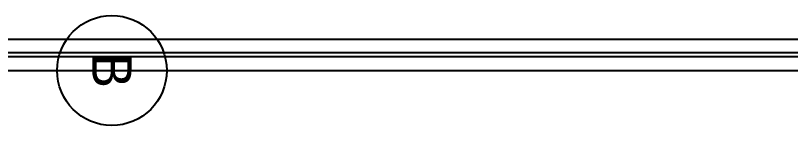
# Model space of a CAD drawing. Header units: millimetres. Extents: x -10134 to 185601, y -10232 to 93662.
# Drawn here: x 22983 to 27930, y 77661 to 78361 of the extents above; entities that cross this region are included whole.
import ezdxf
from ezdxf.enums import TextEntityAlignment as Align

# ---------------------------------------------------------------- set-up
doc = ezdxf.new("R2010")
doc.units = ezdxf.units.MM
doc.header["$LTSCALE"] = 100
for name, color, linetype in [('A--L21', 8, 'Continuous'), ('AL$7A---_STRAMIEN', 1, 'Continuous'), ('AL22----', 8, 'Continuous')]:
    doc.layers.add(name, color=color, linetype=linetype)
doc.styles.add('Tsfont40', font='TSfont40.shx')

msp = doc.modelspace()

# ---------------------------------------------------------------- linework, layer by layer
at = {"layer": 'A--L21'}
for p, q in [((1784, 78210.6), (29784, 78210.6)), ((1784, 78010.6), (29784, 78010.6))]:
    msp.add_line(p, q, dxfattribs=at)
at = {"layer": 'AL$7A---_STRAMIEN'}
msp.add_line((23948.6, 78010.6), (55339.9, 78010.6), dxfattribs=at)
msp.add_circle((23598.6, 78010.6), 350, dxfattribs=at)
at = {"layer": 'AL22----'}
for p, q in [((29784, 78123.1), (13796.5, 78123.1)), ((29784, 78098.1), (13771.5, 78098.1))]:
    msp.add_line(p, q, dxfattribs=at)

# ---------------------------------------------------------------- texts
at = {"layer": 'AL$7A---_STRAMIEN', "style": 'Tsfont40'}
msp.add_text('B', height=250, rotation=270, dxfattribs=at).set_placement((23598.6, 78010.6), align=Align.MIDDLE_CENTER)

doc.saveas('drawing.dxf')
